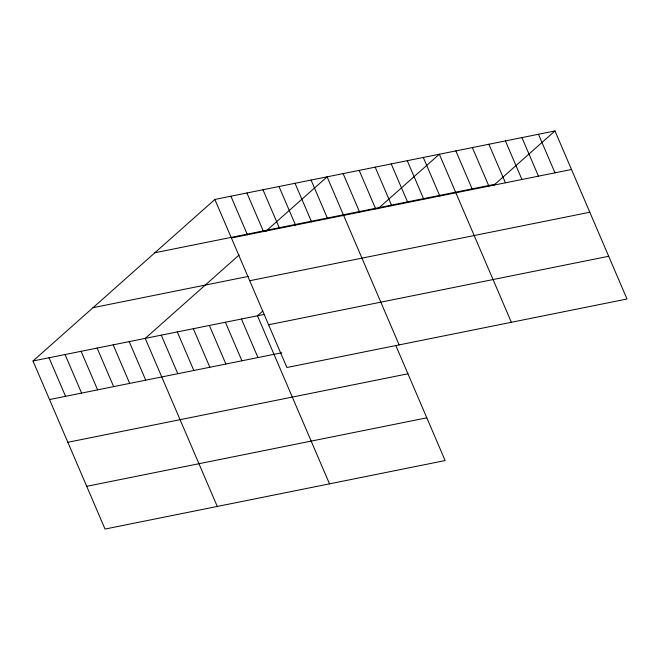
<?xml version="1.0" encoding="UTF-8"?>
<svg xmlns="http://www.w3.org/2000/svg" width="660" height="660" viewBox="0 0 660 660"><rect width="100%" height="100%" fill="white"/><g stroke="black" fill="none" stroke-linecap="round" stroke-linejoin="round"><path stroke-width="0.99" d="M395.728 345.296L445.129 460.556L105.031 529.056L33 360.995L214.871 199.444L554.969 130.944L627 299.005L286.902 367.504L214.871 199.444M239.11 254.999L145.233 338.39L217.264 506.451M265.609 231.462L327.104 176.839L399.135 344.899M262.853 311L257.466 315.785L329.497 483.846M377.842 208.857L439.337 154.234L511.368 322.295M493.482 185.567L554.969 130.944M154.852 252.755L494.951 184.255M231.396 238.004L571.494 169.505M93.019 307.684L248.341 276.4M249.711 280.739L589.809 212.239M33 360.995L264.264 314.416M268.587 324.769L608.685 256.27M49.525 399.548L281.762 352.778M67.84 442.291L407.946 373.791M86.716 486.321L426.814 417.821M538.453 134.269L554.977 172.829M521.928 137.602L538.453 176.154M505.411 140.926L521.936 179.487M488.895 144.251L505.42 182.812M472.37 147.584L488.895 186.136M455.854 150.909L472.379 189.469M423.299 157.468L439.824 196.02M407.269 160.694L423.794 199.254M391.231 163.919L407.764 202.48M375.202 167.153L391.726 205.706M359.172 170.379L375.697 208.939M343.134 173.613L359.659 212.165M311.066 180.064L327.591 218.625M295.036 183.298L311.561 221.859M278.998 186.524L295.531 225.085M262.969 189.758L279.493 228.31M246.939 192.984L263.464 231.544M230.901 196.218L247.426 234.77M241.436 319.011L257.961 357.572M225.398 322.245L241.923 360.797M209.368 325.471L225.893 364.031M193.331 328.705L209.855 367.257M177.301 331.93L193.825 370.491M161.263 335.156L177.796 373.717M129.203 341.616L145.728 380.176M113.165 344.85L129.69 383.402M97.135 348.076L113.66 386.636M81.097 351.301L97.622 389.862M65.068 354.536L81.593 393.096M49.03 357.761L65.563 396.322"/></g></svg>
